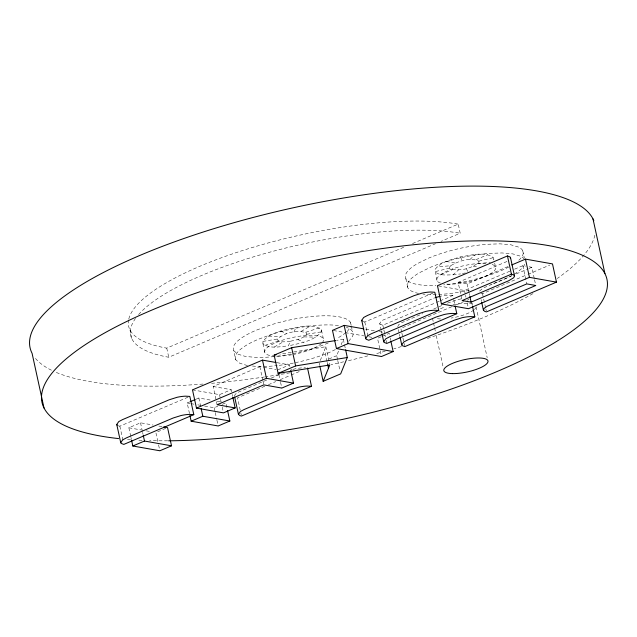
<?xml version="1.0" encoding="UTF-8"?>
<svg xmlns="http://www.w3.org/2000/svg" width="637" height="637" viewBox="0 0 637 637"><rect width="100%" height="100%" fill="white"/><g stroke="black" fill="none" stroke-linecap="round" stroke-linejoin="round"><path stroke-width="0.48" stroke-dasharray="3.19 2.39" d="M234.456 396.11L235.268 394.247L238.071 392.281L266.728 379.994M381.213 330.197L379.748 323.485L381.714 320.642L434.673 297.829M397.767 326.67L398.579 324.806L401.382 322.832L422.721 313.659M327.012 361.513L324.599 349.96L325.833 346.727L280.001 354.196M323.349 338.741L321.367 329.632C311.923 322.919 298.761 327.418 288.211 328.907C279.38 331.654 268.798 333.605 262.914 341.392L262.938 343.63C269.889 349.363 280.176 346.44 288.394 345.891L290.273 341.257C295.982 339.919 302.814 339.011 306.771 334.242L306.755 333.127C297.686 329.225 284.85 332.578 277.533 339.011L277.541 340.126C281.021 342.993 286.164 341.536 290.273 341.257M294.023 331.996L295.902 327.362M320.26 360.486L324.599 349.96M337.53 359.499L336.694 355.661L338.908 350.207M341.121 344.744L343.327 339.282L336.503 340.397M479.565 291.061L483.037 288.115L511.694 275.829M321.367 329.632L321.39 331.861C313.484 341.384 299.82 343.216 288.394 345.891M347.197 331.566L350.629 327.1M348.678 341.336L352.611 336.217A60.228 16.801 -12.3 0 0 346.353 327.307M493.882 259.474L493.484 257.651C484.048 250.946 470.886 255.445 460.336 256.934C451.498 259.681 440.923 261.632 435.039 269.419L437.046 280.766M450.638 265.756L449.658 267.03L449.666 268.153C458.736 272.055 471.571 268.703 478.897 262.269L478.881 261.154C470.098 257.061 458.616 260.971 450.638 265.756L437.006 266.855M449.666 268.153L435.063 271.649C439.729 276.203 447.142 274.77 453.082 274.834L458.68 269.746M469.875 259.562L475.465 254.466M345.923 332.761L336.822 338.733M274.276 347.038L283.21 341.83M301.086 331.423L310.02 326.224M335.357 349.554L330.173 352.11A60.228 16.801 -12.3 0 1 294.326 362.867M506.956 261.473L458.13 282.334L462.104 300.56M128.602 319.917A188.186 52.505 -12.3 0 0 166.727 348.128L405.22 246.654M412.529 243.541L458.218 224.105L460.201 233.214L441.019 241.375M135.514 318.42A188.186 52.505 -12.3 0 0 168.717 357.246L435.533 243.708M440.947 274.571L452.612 269.61M475.943 259.689L487.608 254.728M118.235 425.763L119.844 426.177L188.019 397.193M217.137 404.726L213.164 386.5L259.824 366.657L262.675 367.159M363.201 321.605L364.81 322.019L432.985 293.028M130.736 436.409L128.857 427.769L140.522 422.809L153.071 425.03M189.484 413.524L187.182 402.974L189.874 401.828M196.156 399.152L198.848 398.014L211.396 400.227M458.13 282.334L467.144 283.927L509.067 266.099M192.493 389.868L219.518 394.645L231.183 389.685L232.019 393.523M277.843 369.842L289.509 364.882L290.345 368.719M379.748 323.485L380.193 324.217L382.829 325.196L435.549 302.782M436.456 302.4L439.188 301.237M440.095 300.847L452.819 295.441L453.655 299.279M438.423 285.878L464.484 290.48L510.054 271.099M514.608 269.164L522.81 265.677L525.517 266.155M271.298 378.044L280.447 374.158M433.701 308.993L441.935 305.489M447.421 303.156L458.138 299.478A15.24 4.252 -12.3 0 1 463.003 298.649M516.265 273.886L528.161 268.822M529.076 268.44L531.823 267.269L534.332 278.783M165.755 428.351L155.882 432.547L158.39 444.061M204.557 406.04L214.207 407.744L217.798 406.223M222.281 404.312L225.872 402.783L227.337 409.503M264.809 386.229L237.537 397.822L240.675 412.211M268.448 384.684L275.717 381.595M280.264 379.66L290.257 375.408M291.165 375.026L300.258 371.156M328.819 359.013L336.694 355.661M381.109 336.774L377.518 338.303L380.026 349.817M382.009 336.4L389.183 333.342L390.019 337.18M451.752 306.739L400.848 328.381L401.684 332.219M456.299 304.805L463.569 301.715M467.208 300.17L469.023 299.398M480.895 293.251L482.504 293.665L527.046 274.722M527.954 274.34L549.771 265.064M264.952 345.389L278.552 341.01M305.752 332.251L319.352 327.872M290.265 370.177L292.041 369.619M292.972 369.388L294.827 368.927A15.24 4.252 -12.3 0 1 303.22 367.812L305.521 367.836M478.881 261.154L493.484 257.651A30.114 8.4 -12.3 0 1 493.516 259.888M462.446 273.528L465.328 272.947M262.914 341.392L277.533 339.011M306.771 334.242L321.39 331.861M453.082 274.834L460.519 273.918M477.909 263.551L490.363 262.452M268.703 336.121L280.431 336.376M303.873 336.877L315.594 337.132M252.403 366.02L258.391 366.554A60.228 16.801 -12.3 0 0 277.191 365.574M452.819 295.441L448.512 295.186A15.24 4.252 -12.3 0 0 441.099 296.094M529.116 266.792L531.823 267.269M446.258 261.473L455.264 263.057M473.283 266.242L477.79 267.038M365.686 329.194L374.492 330.746M379.389 331.614L383.307 332.307M333.454 330.515L344.227 332.418M345.206 332.594L363.807 335.882M368.704 336.75L372.621 337.443M276.96 362.668L289.509 364.882M263.622 367.326L275.948 369.508M213.164 386.5L231.183 389.685M217.185 401.254L221.047 401.931M187.182 402.974L190.073 403.484M191.044 403.651L193.935 404.169M197.796 404.845L200.695 405.363M158.86 426.049L162.722 426.734M128.857 427.769L141.406 429.991M146.231 430.843L150.093 431.528M247.475 365.582L239.735 363.257L235.706 359.738L233.723 350.629L233.675 346.154A60.228 16.801 -12.3 0 1 256.114 330.261L269.419 325.34A60.228 16.801 -12.3 0 1 351.091 325.22M280.782 330.985L286.467 333.804M297.829 339.449L303.515 342.268M233.723 350.629L237.752 354.148L245.492 356.465L256.408 357.437A60.228 16.801 -12.3 0 0 291.364 353.949M460.336 256.934L462.303 260.796M466.244 268.511L467.821 271.601M534.539 279.739L535.797 285.495M522.698 250.652L524.291 257.945M522.81 265.677L526.783 283.903M494.678 263.121L495.475 266.768M482.504 293.665L485.641 308.053M485.856 309.009L486.27 310.928M481.102 299.621L481.516 301.54M476.11 306.827L487.194 357.668M471.89 303.419L472.304 305.338M467.144 283.927L469.023 292.558M469.23 293.522L469.652 295.441M464.484 290.48L465.321 294.318M465.536 295.273L465.95 297.192M467.208 302.949L468.251 307.743M453.87 300.234L454.914 305.027M432.499 318.285L433.335 322.123M433.542 323.086L434.378 326.916M434.593 327.88L435.429 331.718M436.265 335.556L443.376 368.162M405.849 278.648L407.831 287.765M401.899 333.183L402.735 337.013M402.942 337.976L404.614 345.652M398.396 329.544L399.232 333.382M399.447 334.337L399.861 336.256M390.234 338.143L390.648 340.054M382.829 325.196L383.665 329.034M383.88 329.998L384.716 333.836M384.923 334.791L385.337 336.71M386.181 340.548L386.802 343.423M381.428 331.16L381.842 333.079M380.241 350.772L381.284 355.573M364.81 322.019L368.369 338.327M350.581 322.625L351.17 325.364M351.369 326.271L352.564 331.742M343.327 339.282L345.421 348.877M337.737 360.462L340.039 371.013M325.833 346.727L329.6 363.99M327.314 362.429L327.737 364.348M319.193 363.106L319.615 365.025M278.895 374.636L280.352 381.356M280.567 382.311L281.817 388.068M262.938 343.63L264.92 352.739M259.824 366.657L262.755 380.09M262.962 381.045L263.798 384.883M240.882 413.174L241.304 415.093M232.234 394.478L232.648 396.397M219.518 394.645L220.354 398.483M220.569 399.439L221.19 402.313M222.241 407.115L223.284 411.908M214.207 407.744L215.043 411.582M215.258 412.545L216.715 419.257M216.93 420.213L218.18 425.97M198.848 398.014L200.52 405.681M166.751 348.12L168.733 357.23M158.605 445.016L159.855 450.773M129.98 329.934L131.97 339.043M140.522 422.809L142.401 431.448M142.608 432.404L143.03 434.323M130.943 437.364L131.365 439.283M119.844 426.177L122.981 440.565M235.706 359.738L235.658 355.271A60.228 16.801 -12.3 0 1 258.096 339.37L271.402 334.457A60.228 16.801 -12.3 0 1 339.195 325.642M524.737 264.236A60.228 16.801 -12.3 0 1 513.151 274.778M511.678 275.614A60.228 16.801 -12.3 0 1 490.864 284.436M469.358 290.289A60.228 16.801 -12.3 0 1 422.912 294.087M418.581 293.41A60.228 16.801 -12.3 0 1 419.377 272.747L430.222 267.397A60.228 16.801 -12.3 0 1 488.651 253.399L502.004 252.953L512.92 253.924L520.66 256.249A60.228 16.801 -12.3 0 1 524.689 259.769M518.813 260.246A60.228 16.801 -12.3 0 0 518.669 247.132L510.938 244.815L500.013 243.844L486.66 244.29A60.228 16.801 -12.3 0 0 428.231 258.288L417.386 263.638A60.228 16.801 -12.3 0 0 435.923 285.384M508.931 266.919A60.228 16.801 -12.3 0 1 487.01 275.94L472.152 280.089A60.228 16.801 -12.3 0 1 443.671 284.866M293.354 363.066A60.228 16.801 -12.3 0 1 278.122 365.471M328.19 342.993A60.228 16.801 -12.3 0 1 292.335 353.758M322.075 342.881A30.114 8.4 -12.3 0 0 304.438 335.635A30.114 8.4 -12.3 0 0 266.863 347.945L264.896 350.501A30.114 8.4 -12.3 0 0 293.259 354.498M321.406 343.534A30.114 8.4 -12.3 0 1 294.23 354.307M492.122 264.466A30.114 8.4 -12.3 0 1 483.969 277.079A30.114 8.4 -12.3 0 1 445.478 284.014M440.398 283.067A30.114 8.4 -12.3 0 1 448.034 270.669A30.114 8.4 -12.3 0 1 486.103 263.439M128.809 318.938A188.186 52.505 -12.3 0 1 259.458 245.404A188.186 52.505 -12.3 0 1 458.154 224.128M138.587 314.567A188.186 52.505 -12.3 0 1 281.753 249.027A188.186 52.505 -12.3 0 1 460.145 233.238M594.87 235.212A289.11 80.66 -12.3 0 1 557.256 278.488M532.986 293.633A289.11 80.66 -12.3 0 1 426.551 338.709M401.382 346.568A289.11 80.66 -12.3 0 1 393.809 348.781M385.21 351.21A289.11 80.66 -12.3 0 1 374.604 354.092M367.82 355.868A289.11 80.66 -12.3 0 1 347.491 360.9M343.646 361.8A289.11 80.66 -12.3 0 1 331.049 364.643M289.978 372.788A289.11 80.66 -12.3 0 1 265.518 376.801M264.522 376.953A289.11 80.66 -12.3 0 1 211.619 383.331M202.988 384.047A289.11 80.66 -12.3 0 1 55.212 371.968M51.43 370.208A289.11 80.66 -12.3 0 1 34.326 356.943M167.674 440.812A289.11 80.66 -12.3 0 1 149.607 440.621M142.051 440.342A289.11 80.66 -12.3 0 1 138.866 440.191M130.545 439.665A289.11 80.66 -12.3 0 1 127.496 439.426M475.919 307.544A22.59 6.298 -12.3 0 1 474.446 309.463M473.856 309.964A22.59 6.298 -12.3 0 1 451.171 318.07M440.589 318.922A22.59 6.298 -12.3 0 1 436.496 318.556M440.478 308.73A22.59 6.298 -12.3 0 1 445.462 306.883M452.955 304.9A22.59 6.298 -12.3 0 1 474.39 304.55"/><path stroke-width="0.96" d="M510.412 258.495L510.054 256.91L507.45 255.939L437.46 285.702L441.433 303.929L468.458 308.706L526.783 283.903L535.797 285.495L487.01 306.341L484.208 308.308L483.403 310.171L484.868 311.469L486.477 311.891L556.467 282.127L552.494 263.901L525.469 259.124L511.798 264.936M510.516 257.627L514.489 275.853L513.74 277.7L508.764 280.718L462.104 300.56L471.117 302.153L529.443 277.35L556.467 282.127M116.762 424.465L118.729 421.622L122.503 419.632L169.163 399.789L177.134 397.281A15.24 4.252 -12.3 0 1 185.526 396.166L189.834 396.421L193.807 414.647L123.817 444.403L121.181 443.416L120.735 442.691L116.762 424.465L117.208 425.197M120.735 442.691L122.702 439.849L126.476 437.85L173.137 418.015L181.107 415.507A15.24 4.252 -12.3 0 1 189.5 414.392L193.807 414.647M311.501 386.293L241.511 416.049L239.902 415.635L238.429 414.337L240.396 411.494L244.17 409.495L290.83 389.661L298.801 387.153A15.24 4.252 -12.3 0 1 307.193 386.038L311.501 386.293L307.528 368.067M361.728 320.3L363.695 317.457L367.469 315.466L414.13 295.624L422.1 293.116A15.24 4.252 -12.3 0 1 430.493 292.001L434.8 292.256L438.774 310.482L368.783 340.246L366.148 339.258L365.702 338.526L361.728 320.3L362.174 321.032M365.702 338.526L367.668 335.683L371.443 333.692L418.103 313.85L426.073 311.342A15.24 4.252 -12.3 0 1 434.466 310.227L438.774 310.482M456.793 313.667L386.802 343.423L384.167 342.435L383.721 341.711L385.688 338.868L389.462 336.869L436.122 317.035L444.093 314.527A15.24 4.252 -12.3 0 1 452.485 313.412L456.793 313.667L455.121 305.991M474.812 316.844L404.821 346.608L402.186 345.62L401.74 344.896L403.707 342.053L407.481 340.054L454.141 320.22L462.112 317.704A15.24 4.252 -12.3 0 1 470.504 316.597L474.812 316.844L472.511 306.293M345.628 349.832L347.308 357.508L340.668 373.887L323.166 381.332L328.477 368.226L327.737 364.348M275.996 362.493L262.484 360.104L192.493 389.868L196.467 408.094L223.491 412.872L235.157 407.911L232.855 397.353M328.477 368.226L329.807 364.953L278.122 373.37L274.149 355.143L291.642 347.706L335.532 340.556M363.727 328.843L344.139 325.388L332.474 330.348L336.447 348.566L381.491 356.529L393.156 351.568L390.855 341.018M190.766 401.445L195.256 399.534M196.467 408.094L266.457 378.33L293.482 383.108L290.767 370.638M278.122 373.37L295.616 365.933L347.308 357.508M336.447 348.566L348.113 343.614L393.156 351.568M441.433 303.929L511.423 274.165L514.027 275.136L514.489 275.853M131.572 440.239L132.83 445.996L144.495 441.035L171.52 445.812L167.547 427.586L163.685 426.901M189.898 415.443L191.156 421.2L202.821 416.24L229.846 421.009L227.544 410.459M293.482 383.108L281.817 388.068L263.798 384.883L217.137 404.726L235.157 407.911M171.52 445.812L159.855 450.773L132.83 445.996M229.846 421.009L218.18 425.97L191.156 421.2M435.557 297.551L440.119 296.301M274.149 355.143L276.1 354.825M592.999 218.929L604.919 273.607M525.469 259.124L529.443 277.35M507.45 255.939L511.423 274.165M481.723 302.495L483.403 310.171M469.859 296.396L471.117 302.153M400.068 337.22L401.74 344.896M382.049 334.035L383.721 341.711M344.139 325.388L348.113 343.614M319.822 365.98L323.166 381.332M291.642 347.706L295.616 365.933M262.484 360.104L266.457 378.33M234.671 397.066L238.429 414.337M201.149 408.564L202.821 416.24M143.237 435.278L144.495 441.035M44.001 407.998L32.081 353.32A289.11 80.66 -12.3 0 1 278.027 211.253A289.11 80.66 -12.3 0 1 593.811 220.697M118.609 438.582A289.11 80.66 -12.3 0 1 238.182 279.611A289.11 80.66 -12.3 0 1 604.816 295.871A289.11 80.66 -12.3 0 1 168.63 440.804M452.509 373.601A22.59 6.298 -12.3 0 0 487.838 362.222A22.59 6.298 -12.3 0 0 457.39 361.561A22.59 6.298 -12.3 0 0 452.509 373.601"/></g></svg>
